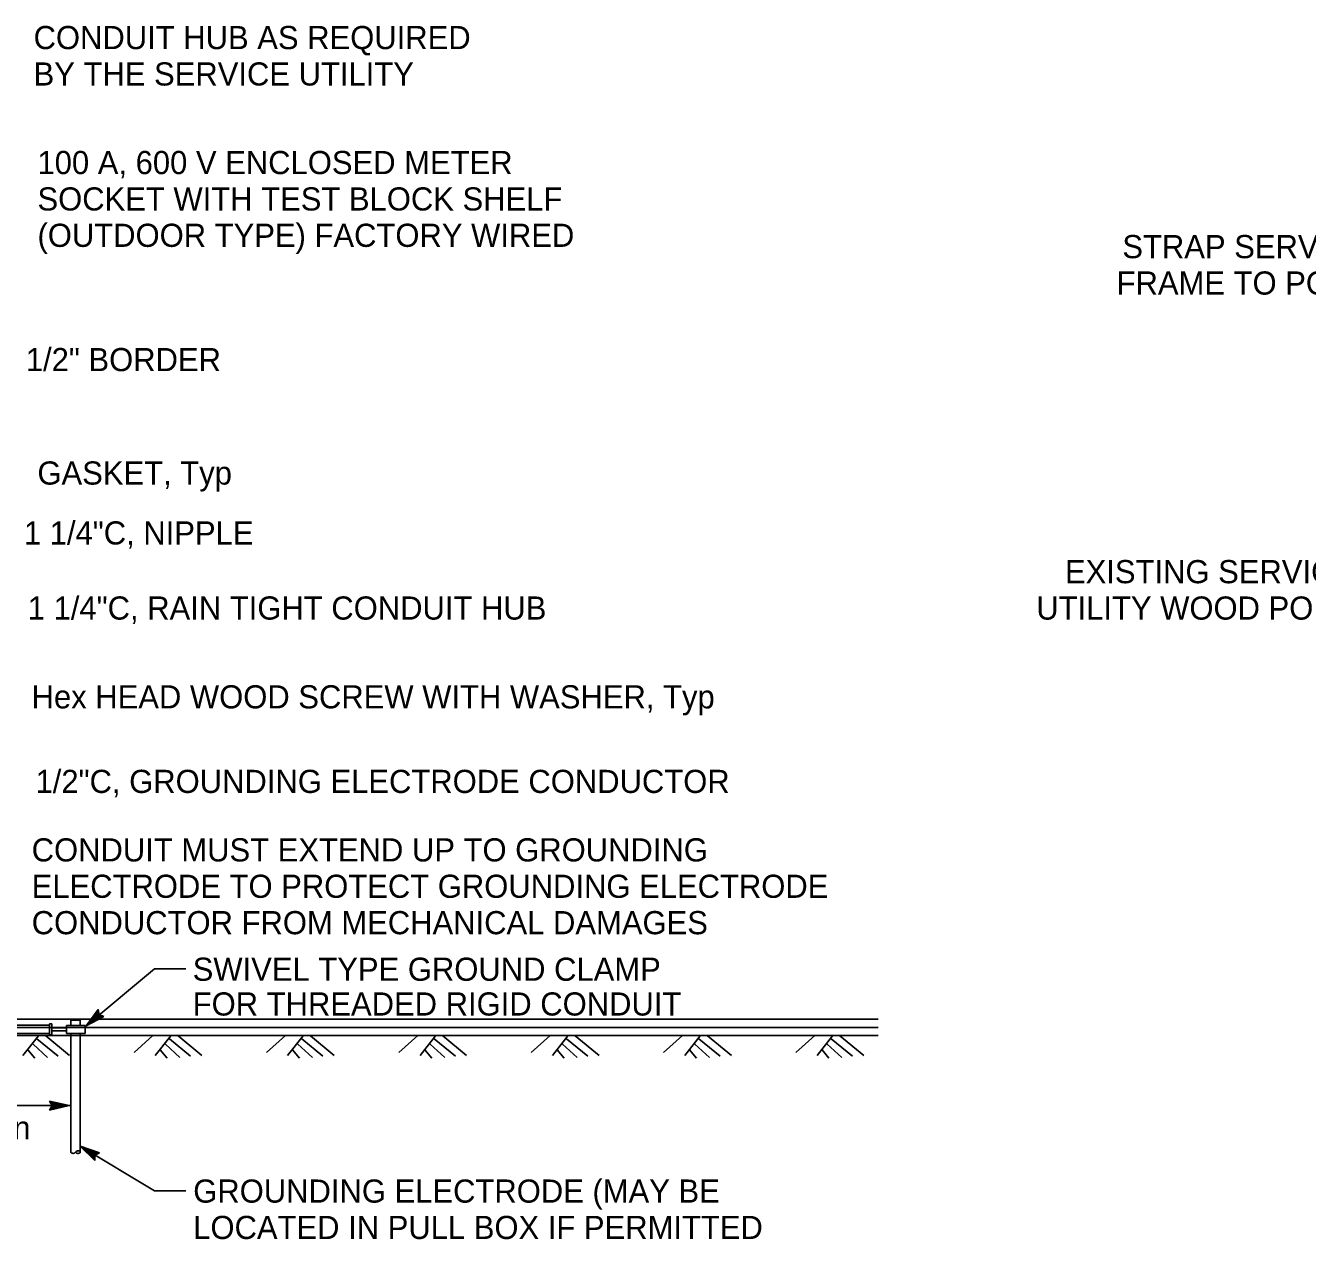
# Model space of a CAD drawing. Extents: x -894 to 866, y -476 to 714.
# Drawn here: x -352.2 to 35.2, y -38.8 to 328 of the extents above; entities that cross this region are included whole.
import ezdxf

# ---------------------------------------------------------------- set-up
doc = ezdxf.new("R2010")
doc.units = 0
for name, color, linetype in [('56 Stage 3 Anno', 7, 'Continuous'), ('57 Undefined', 7, 'Continuous'), ('60 Nongeo Data', 7, 'Continuous')]:
    doc.layers.add(name, color=color, linetype=linetype)

msp = doc.modelspace()

# ---------------------------------------------------------------- linework, layer by layer
at = {"layer": '56 Stage 3 Anno'}
for p, q in [((-330.23, 30.62), (-330.23, 30.62)), ((-328.5, 28.59), (-328.5, 28.59)), ((-333.93, 25.72), (-333.93, 25.72)), ((-375.47, 1.62), (-338.52, 1.62)), ((-344.21, 1.62), (-345.01, 2.96)), ((-345.01, 2.96), (-345.01, 2.96)), ((-345.01, 2.96), (-339.01, 1.62)), ((-339.01, 1.62), (-345.01, 0.29)), ((-345.01, 0.29), (-344.21, 1.62)), ((-345.01, 0.29), (-345.01, 0.29)), ((-344.8, 2.6), (-340.39, 1.62)), ((-340.4, 1.62), (-344.78, 0.65)), ((-341.78, 1.62), (-344.6, 1)), ((-344.56, 2.24), (-341.78, 1.62)), ((-344.39, 1.9), (-343.16, 1.62)), ((-343.16, 1.62), (-344.37, 1.36)), ((-339.01, 1.62), (-339.01, 1.62)), ((-329.87, -12.66), (-335.69, -10.68)), ((-335.69, -10.68), (-335.69, -10.68)), ((-335.69, -10.68), (-331.26, -14.94)), ((-330.24, -12.85), (-334.52, -11.4)), ((-334.51, -11.4), (-331.28, -14.51)), ((-330.63, -13.03), (-333.33, -12.11)), ((-333.33, -12.11), (-331.25, -14.12)), ((-330.96, -13.24), (-332.15, -12.83)), ((-332.15, -12.83), (-331.26, -13.69)), ((-331.26, -14.94), (-331.25, -13.39)), ((-331.26, -14.94), (-331.26, -14.94)), ((-331.25, -13.39), (-329.87, -12.66)), ((-329.87, -12.66), (-329.87, -12.66))]:
    msp.add_line(p, q, dxfattribs=at)
for points in [[(-303.76, 42.97), (-313.22, 42.97), (-333.93, 25.72)], [(-303.76, -24.17), (-313.22, -24.17), (-335.69, -10.68)]]:
    msp.add_lwpolyline(points, dxfattribs=at)
msp.add_lwpolyline([(-328.5, 28.59), (-333.93, 25.72), (-330.23, 30.62), (-330.16, 30.21), (-332.88, 26.62), (-328.89, 28.72), (-329.28, 28.85), (-331.83, 27.51), (-330.09, 29.8), (-330.02, 29.4), (-330.78, 28.4), (-329.67, 28.99), (-329.97, 29.09), (-330.23, 30.62), (-329.97, 29.09)], close=True, dxfattribs=at)
at = {"layer": '60 Nongeo Data'}
for p, q in [((-519.4, 27.76), (-94.49, 27.76)), ((-513.52, 27.76), (-94.49, 27.76)), ((-338.52, 25.79), (-338.52, 27.44)), ((-338.52, 27.44), (-335.67, 27.44)), ((-335.67, 25.79), (-335.67, 27.44)), ((-519.4, 25.26), (-94.49, 25.26)), ((-516.78, 25.26), (-94.49, 25.26)), ((-355.76, 25.91), (-344.97, 25.91)), ((-355.76, 23.41), (-344.97, 23.41)), ((-344.97, 26.31), (-344.97, 23.02)), ((-344.97, 26.31), (-344.23, 26.31)), ((-344.23, 26.31), (-344.23, 23.02)), ((-344.23, 25.08), (-339.86, 25.08)), ((-344.23, 24.19), (-339.86, 24.19)), ((-339.86, 25.79), (-339.86, 23.43)), ((-339.86, 25.79), (-334.16, 25.79)), ((-339.86, 23.43), (-334.16, 23.43)), ((-338.52, -12.44), (-338.52, 23.43)), ((-335.67, -12.44), (-335.67, 23.43)), ((-334.16, 25.79), (-334.16, 23.43)), ((-519.4, 22.76), (-94.49, 22.76)), ((-348.29, 22.74), (-352.99, 16.75)), ((-349.93, 20.19), (-345.53, 16.18)), ((-348.75, 21.84), (-342.31, 16.53)), ((-346.09, 22.71), (-338.89, 16.78)), ((-344.97, 23.02), (-344.23, 23.02)), ((-313.69, 22.77), (-319.4, 17.7)), ((-308.29, 22.74), (-312.99, 16.75)), ((-309.93, 20.19), (-305.53, 16.18)), ((-308.75, 21.84), (-302.31, 16.53)), ((-306.09, 22.71), (-298.89, 16.78)), ((-273.69, 22.77), (-279.4, 17.7)), ((-268.29, 22.74), (-272.99, 16.75)), ((-269.93, 20.19), (-265.53, 16.18)), ((-268.75, 21.84), (-262.31, 16.53)), ((-266.09, 22.71), (-258.89, 16.78)), ((-233.69, 22.77), (-239.4, 17.7)), ((-228.29, 22.74), (-232.99, 16.75)), ((-229.93, 20.19), (-225.53, 16.18)), ((-228.75, 21.84), (-222.31, 16.53)), ((-226.09, 22.71), (-218.89, 16.78)), ((-193.69, 22.77), (-199.4, 17.7)), ((-188.29, 22.74), (-192.99, 16.75)), ((-189.93, 20.19), (-185.53, 16.18)), ((-188.75, 21.84), (-182.31, 16.53)), ((-186.09, 22.71), (-178.89, 16.78)), ((-153.69, 22.77), (-159.4, 17.7)), ((-148.29, 22.74), (-152.99, 16.75)), ((-149.93, 20.19), (-145.53, 16.18)), ((-148.75, 21.84), (-142.31, 16.53)), ((-146.09, 22.71), (-138.89, 16.78)), ((-113.69, 22.77), (-119.4, 17.7)), ((-108.29, 22.74), (-112.99, 16.75)), ((-109.93, 20.19), (-105.53, 16.18)), ((-108.75, 21.84), (-102.31, 16.53)), ((-106.09, 22.71), (-98.89, 16.78)), ((-351.49, 18.47), (-349.43, 15.94)), ((-311.49, 18.47), (-309.43, 15.94)), ((-271.49, 18.47), (-269.43, 15.94)), ((-231.49, 18.47), (-229.43, 15.94)), ((-191.49, 18.47), (-189.43, 15.94)), ((-151.49, 18.47), (-149.43, 15.94)), ((-111.49, 18.47), (-109.43, 15.94))]:
    msp.add_line(p, q, dxfattribs=at)
for points in [[(-519.4, 22.76), (-94.49, 22.76)], [(-338.52, -12.44), (-338.52, -12.48), (-338.49, -12.56), (-338.43, -12.63), (-338.36, -12.68), (-338.26, -12.73), (-338.14, -12.77), (-337.99, -12.8), (-337.86, -12.81), (-337.71, -12.81), (-337.57, -12.78), (-337.43, -12.72), (-337.29, -12.64), (-337.2, -12.56), (-337.1, -12.45), (-337.01, -12.32), (-336.91, -12.22), (-336.76, -12.13), (-336.61, -12.07), (-336.51, -12.05), (-336.33, -12.05), (-336.18, -12.07), (-336.05, -12.09), (-335.95, -12.13), (-335.84, -12.19), (-335.76, -12.26), (-335.71, -12.31), (-335.69, -12.37), (-335.67, -12.44), (-335.69, -12.52), (-335.72, -12.58), (-335.75, -12.62), (-335.82, -12.68), (-335.91, -12.74), (-335.98, -12.76), (-336.08, -12.8), (-336.2, -12.82), (-336.32, -12.83), (-336.41, -12.84), (-336.53, -12.82), (-336.63, -12.8), (-336.73, -12.76), (-336.78, -12.74), (-336.84, -12.7), (-336.9, -12.66), (-336.97, -12.6), (-337.03, -12.54), (-337.07, -12.49), (-337.1, -12.44)]]:
    msp.add_lwpolyline(points, dxfattribs=at)

# ---------------------------------------------------------------- texts
at = {"layer": '57 Undefined'}
for s, p in [('CONDUIT HUB AS REQUIRED', (-349.78, 320.9)), ('BY THE SERVICE UTILITY', (-349.78, 309.9)), ('100 A, 600 V ENCLOSED METER', (-348.6, 283.13)), ('SOCKET WITH TEST BLOCK SHELF', (-348.6, 272.13)), ('(OUTDOOR TYPE) FACTORY WIRED', (-348.6, 261.14)), ('STRAP SERVICE', (-20.72, 257.72)), ('FRAME TO POLE', (-22.45, 246.72)), ('1/2" BORDER', (-352.13, 223.58)), ('GASKET, Typ', (-348.62, 189.3)), ('1 1/4"C, NIPPLE', (-352.72, 171.19)), ('EXISTING SERVICE', (-38.06, 159.49)), ('1 1/4"C, RAIN TIGHT CONDUIT HUB', (-351.54, 148.5)), ('UTILITY WOOD POLE', (-46.73, 148.49)), ('Hex HEAD WOOD SCREW WITH WASHER, Typ', (-350.38, 121.66)), ('1/2"C, GROUNDING ELECTRODE CONDUCTOR', (-349.19, 96.1)), ('CONDUIT MUST EXTEND UP TO GROUNDING', (-350.36, 75.41)), ('ELECTRODE TO PROTECT GROUNDING ELECTRODE', (-350.36, 64.41)), ('CONDUCTOR FROM MECHANICAL DAMAGES', (-350.36, 53.41)), ('SWIVEL TYPE GROUND CLAMP', (-301.69, 39.34)), ('FOR THREADED RIGID CONDUIT', (-301.69, 28.84)), ('Min', (-365.8, -8.6)), ('GROUNDING ELECTRODE (MAY BE', (-301.53, -27.71)), ('LOCATED IN PULL BOX IF PERMITTED', (-301.53, -38.7))]:
    msp.add_text(s, height=7, dxfattribs=at).set_placement(p)

doc.saveas('drawing.dxf')
